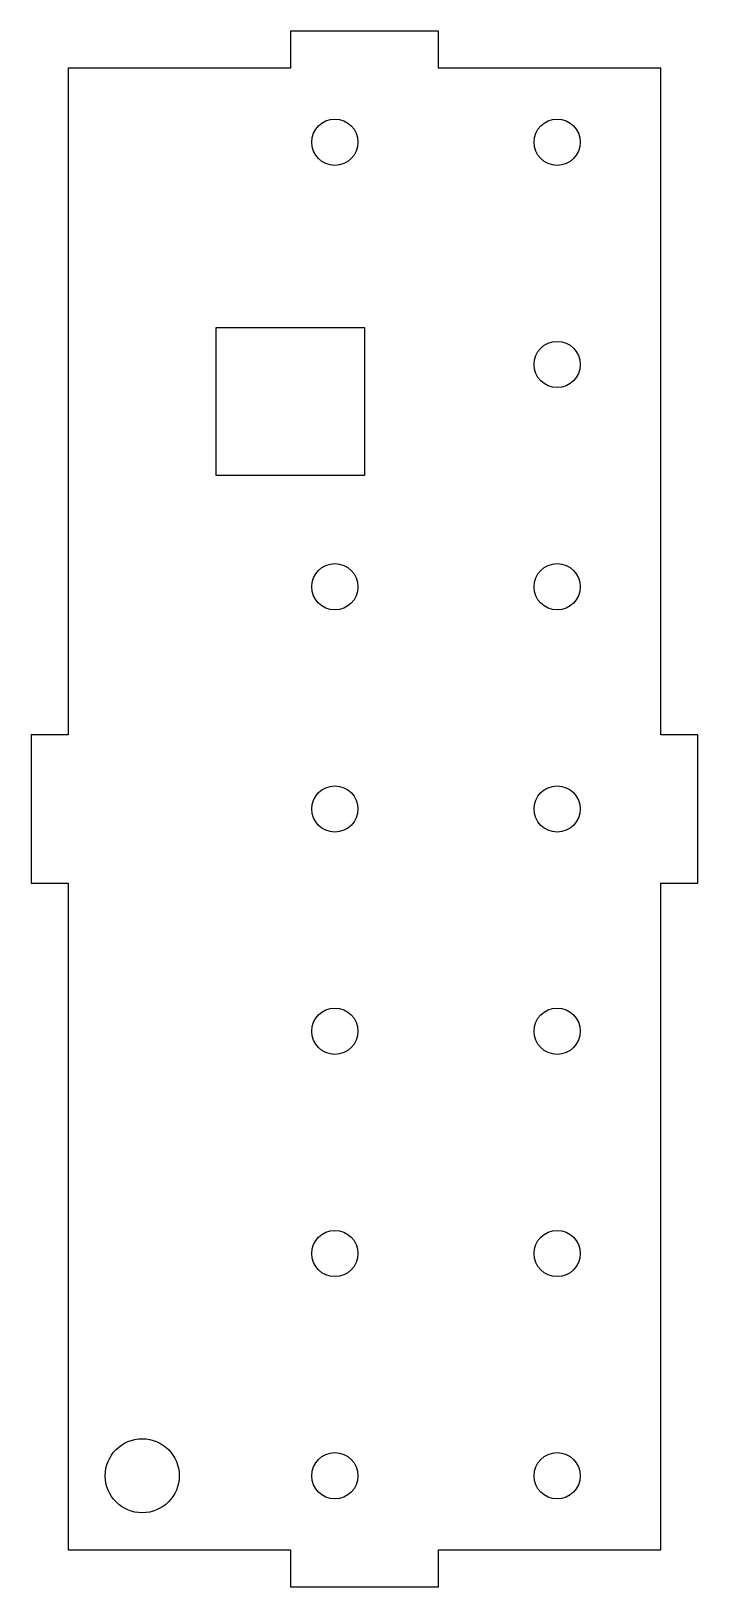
# Model space of a CAD drawing. Extents: x -0.2 to 4.2, y -10.5 to 0.
import ezdxf

# ---------------------------------------------------------------- set-up
doc = ezdxf.new("R2010")
doc.units = 0
doc.layers.get('0').update_dxf_attribs({"linetype": 'CONTINUOUS'})

msp = doc.modelspace()

# ---------------------------------------------------------------- linework, layer by layer
for points in [[(0, -0.25), (0, -4.75), (-0.25, -4.75), (-0.25, -5.75), (0, -5.75), (0, -10.25), (1.5, -10.25), (1.5, -10.5), (2.5, -10.5), (2.5, -10.25), (4, -10.25), (4, -5.75), (4.25, -5.75), (4.25, -4.75), (4, -4.75), (4, -0.25), (2.5, -0.25), (2.5, 0), (1.5, 0), (1.5, -0.25)], [(2, -2), (2, -3), (1, -3), (1, -2)]]:
    msp.add_lwpolyline(points, close=True)
for centre, radius in [((1.8, -0.75), 0.156), ((3.3, -0.75), 0.156), ((3.3, -2.25), 0.156), ((1.8, -3.75), 0.156), ((3.3, -3.75), 0.156), ((1.8, -5.25), 0.156), ((3.3, -5.25), 0.156), ((1.8, -6.75), 0.156), ((3.3, -6.75), 0.156), ((1.8, -8.25), 0.156), ((3.3, -8.25), 0.156), ((0.5, -9.75), 0.25), ((1.8, -9.75), 0.156), ((3.3, -9.75), 0.156)]:
    msp.add_circle(centre, radius)

doc.saveas('drawing.dxf')
